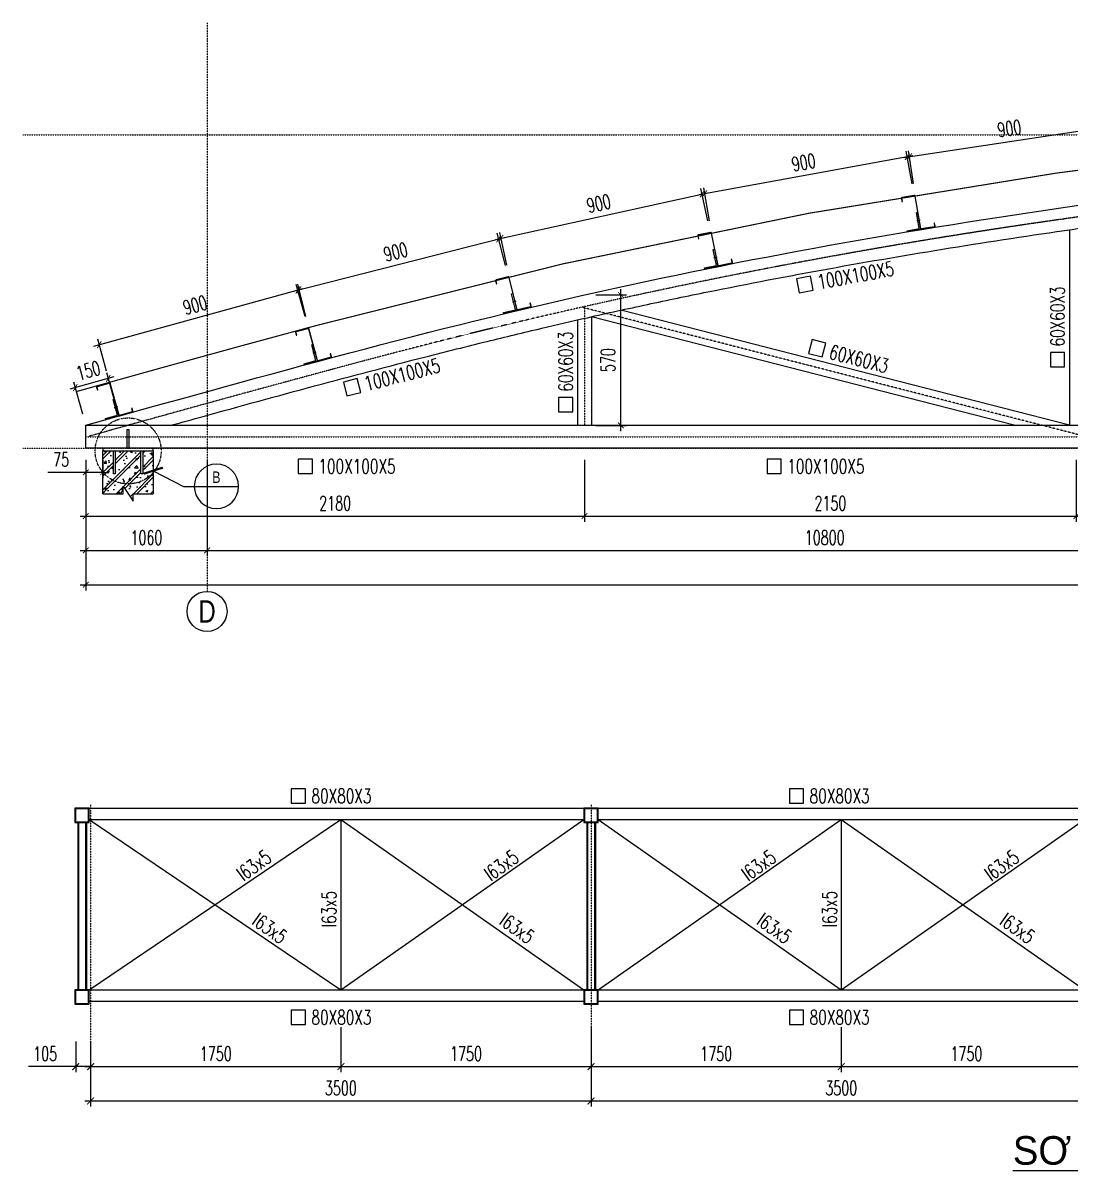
# Model space of a CAD drawing. Header units: millimetres. Extents: x -702765 to 835888, y -645289 to 262.
# Drawn here: x 583907 to 602216, y -604892 to -584826 of the extents above; entities that cross this region are included whole.
import ezdxf
from ezdxf.enums import TextEntityAlignment as Align

# ---------------------------------------------------------------- set-up
doc = ezdxf.new("R2010")
doc.units = ezdxf.units.MM
doc.header["$LTSCALE"] = 0.01
for name, pattern in [('CENTER2', [1.125, 0.75, -0.125, 0.125, -0.125]), ('DASHED2', [0.375, 0.25, -0.125]), ('HIDDEN', [9.525, 6.35, -3.175])]:
    doc.linetypes.add(name, pattern=pattern)
doc.layers.add('0-Text', color=31, linetype='Continuous', lineweight=30)
doc.layers.add('ccu11-Dim', color=8, linetype='Continuous', lineweight=18)
for name, color, linetype in [('ccu11-Chidan', 9, 'Continuous'), ('ccu11-Hatch', 251, 'Continuous'), ('ccu11-Khuat', 9, 'HIDDEN'), ('ccu11-Manh', 8, 'Continuous'), ('ccu11-Tencaukien', 9, 'Continuous'), ('ccu11-Text', 31, 'Continuous'), ('ccu11-Thay', 7, 'Continuous'), ('ccu11-Thep', 4, 'Continuous'), ('ccu11-Truc', 13, 'CENTER2')]:
    doc.layers.add(name, color=color, linetype=linetype)
doc.styles.add('ccu11-dim', font='vnsimli.shx', dxfattribs={"width": 0.65, "bigfont": 'bigfont.shx'})
doc.styles.add('ccu11-VnAvantH', font='VHAVAN.TTF')
doc.styles.add('ccu11-VnAvH-B', font='VHAVANB.TTF')
doc.styles.add('ccu11-vnsimli', font='vnsimli.shx', dxfattribs={"bigfont": 'bigfont.shx'})
doc.styles.add('ccu11_vnsimli', font='vnsimli.shx', dxfattribs={"width": 0.8, "bigfont": 'vns.shx'})
doc.dimstyles.new('ccu11-100x2', dxfattribs={"dimscale": 100, "dimtxt": 2.5, "dimasz": 1, "dimexe": 1, "dimexo": 2, "dimgap": 1, "dimtad": 1, "dimdec": 0, "dimlfac": 0.5, "dimdsep": 46, "dimtxsty": 'ccu11-dim', "dimblk": 'ARCHTICK', "dimcen": -1, "dimdle": 1, "dimclrd": 256, "dimclre": 256, "dimclrt": 31, "dimadec": 0, "dimazin": 2, "dimtfac": 0.1, "dimtdec": 0, "dimtmove": 0, "dimatfit": 1, "dimldrblk": 'ARCHTICK', "dimfxl": 0, "dimtvp": 0.833333, "dimtolj": 1, "dimtzin": 12, "dimarcsym": 0})
doc.dimstyles.new('ccu11-100x2.5', dxfattribs={"dimscale": 100, "dimtxt": 2.5, "dimasz": 1.2, "dimexe": 1, "dimexo": 2, "dimgap": 1, "dimtad": 1, "dimdec": 0, "dimlfac": 0.4, "dimdsep": 46, "dimtxsty": 'ccu11-dim', "dimblk": 'ARCHTICK', "dimcen": -1, "dimdle": 1, "dimclrd": 256, "dimclre": 256, "dimclrt": 31, "dimadec": 0, "dimazin": 2, "dimtfac": 0.1, "dimtdec": 0, "dimtix": 1, "dimtmove": 0, "dimatfit": 0, "dimldrblk": 'ARCHTICK', "dimfxl": 0, "dimtvp": 0.833333, "dimtolj": 1, "dimtzin": 12, "dimarcsym": 0})
doc.dimstyles.new('ccu11-100x4', dxfattribs={"dimscale": 100, "dimtxt": 2.5, "dimasz": 1, "dimexe": 1, "dimexo": 2, "dimgap": 1, "dimtad": 1, "dimdec": 0, "dimlfac": 0.25, "dimdsep": 46, "dimtxsty": 'ccu11-dim', "dimblk": 'ARCHTICK', "dimcen": -1, "dimdle": 1, "dimclrd": 256, "dimclre": 256, "dimclrt": 31, "dimadec": 0, "dimazin": 2, "dimtfac": 0.1, "dimtdec": 0, "dimtmove": 0, "dimatfit": 1, "dimldrblk": 'ARCHTICK', "dimfxl": 0, "dimtvp": 0.833333, "dimtolj": 1, "dimtzin": 12, "dimarcsym": 0})

# ---------------------------------------------------------------- blocks, each defined once
blk = doc.blocks.new('_ArchTick')
at = {"color": 0, "linetype": 'ByBlock', "const_width": 0.15}
blk.add_lwpolyline([(-0.5, -0.5), (0.5, 0.5)], dxfattribs=at)
blk = doc.blocks.new('*D716')
at = {"layer": 'ccu11-Manh', "lineweight": -2}
for p, q in [((594363, -591959), (594363, -589479)), ((593926, -589579), (594463, -589579)), ((593926, -591859), (594463, -591859))]:
    blk.add_line(p, q, dxfattribs=at)
at = {"layer": 'Defpoints', "color": 0}
for p in [(593726, -589579), (594363, -589579), (593726, -591859)]:
    blk.add_point(p, dxfattribs=at)
at = {"layer": 'ccu11-Manh', "lineweight": -2, "xscale": 100, "yscale": 100, "zscale": 100}
for p, rotation in [((594363, -589579), 90), ((594363, -591859), 270)]:
    blk.add_blockref('_ArchTick', p, dxfattribs=dict(at, rotation=rotation))
at = {"layer": 'ccu11-Manh', "color": 31, "insert": (594138, -590719), "char_height": 250, "attachment_point": 5, "rotation": 90, "style": 'ccu11-dim'}
blk.add_mtext('\\A1;570', dxfattribs=at)
blk = doc.blocks.new('*U691')
at = {"layer": 'ccu11-Manh'}
for p, q in [((619, 162), (562, 162)), ((571, 171), (571, 153))]:
    blk.add_line(p, q, dxfattribs=at)
blk.add_lwpolyline([(364, 20), (580, 20), (580, 304), (600, 304), (600, 0), (364, 0)], close=True, dxfattribs=at)
at = {"layer": 'ccu11-Thep'}
blk.add_lwpolyline([(371, 538), (371, 593, -0.414214), (379, 601), (592, 601, -0.414214), (600, 593), (600, 15, 0.414214), (615, 0), (845, 0, 0.414214), (860, 15), (860, 70), (852, 70), (852, 15, -0.414214), (845, 8), (615, 8, -0.414214), (608, 15), (607, 593, 0.414214), (592, 608), (379, 608, 0.414214), (363, 593), (363, 538), (371, 538)], format="xyb", dxfattribs=at)
blk = doc.blocks.new('*U692')
at = {"layer": 'ccu11-Truc', "color": 0, "linetype": 'ByBlock', "lineweight": -2, "transparency": 16777216}
for p, rotation in [((1905778, 260900), 1.52210432343685), ((1902181, 260775), 2.605742973666896), ((1898588, 260554), 4.510553669320915), ((1895004, 260211), 6.407564428172361), ((1891433, 259756), 8.045831446326384), ((1887876, 259203), 9.680777695221293), ((1884338, 258539), 11.64312401809396), ((1880827, 257746), 13.77921309415779), ((1877342, 256842), 15.15178178767338), ((1873872, 255882), 15.60858967240801)]:
    blk.add_blockref('*U691', p, dxfattribs=dict(at, rotation=rotation))
blk = doc.blocks.new('*D722')
at = {"layer": 'ccu11-Dim', "lineweight": -2}
for p, q in [((585145, -590478), (588809, -589470)), ((588839, -589958), (588686, -589400)), ((585368, -590913), (585215, -590355))]:
    blk.add_line(p, q, dxfattribs=at)
at = {"layer": 'Defpoints', "color": 0}
for p in [(588712, -589496), (588892, -590151), (585421, -591106)]:
    blk.add_point(p, dxfattribs=at)
at = {"layer": 'ccu11-Dim', "lineweight": -2, "xscale": 100, "yscale": 100, "zscale": 100}
for p, rotation in [((588712, -589496), 15.38021696098747), ((585241, -590451), 195.3802169609874)]:
    blk.add_blockref('_ArchTick', p, dxfattribs=dict(at, rotation=rotation))
at = {"layer": 'ccu11-Dim', "color": 31, "insert": (586917, -589757), "char_height": 250, "attachment_point": 5, "rotation": 15.3802, "style": 'ccu11-dim'}
blk.add_mtext('\\A1;900', dxfattribs=at)
blk = doc.blocks.new('*D723')
at = {"layer": 'ccu11-Dim', "lineweight": -2}
for p, q in [((592343, -589066), (592199, -588503)), ((588639, -589515), (592321, -588575)), ((588855, -589956), (588711, -589393))]:
    blk.add_line(p, q, dxfattribs=at)
at = {"layer": 'Defpoints', "color": 0}
for p in [(592224, -588600), (592392, -589260), (588904, -590150)]:
    blk.add_point(p, dxfattribs=at)
at = {"layer": 'ccu11-Dim', "lineweight": -2, "xscale": 100, "yscale": 100, "zscale": 100}
for p, rotation in [((592224, -588600), 14.3131985732305), ((588736, -589490), 194.3131985732305)]:
    blk.add_blockref('_ArchTick', p, dxfattribs=dict(at, rotation=rotation))
at = {"layer": 'ccu11-Dim', "color": 31, "insert": (590424, -588827), "char_height": 250, "attachment_point": 5, "rotation": 14.3132, "style": 'ccu11-dim'}
blk.add_mtext('\\A1;900', dxfattribs=at)
blk = doc.blocks.new('*D724')
at = {"layer": 'ccu11-Dim', "lineweight": -2}
for p, q in [((595885, -588287), (595760, -587719)), ((592168, -588610), (595880, -587795)), ((592369, -589059), (592244, -588490))]:
    blk.add_line(p, q, dxfattribs=at)
at = {"layer": 'Defpoints', "color": 0}
for p in [(595782, -587816), (595928, -588482), (592412, -589254)]:
    blk.add_point(p, dxfattribs=at)
at = {"layer": 'ccu11-Dim', "lineweight": -2, "xscale": 100, "yscale": 100, "zscale": 100}
for p, rotation in [((595782, -587816), 12.38006625107612), ((592266, -588588), 192.3800662510761)]:
    blk.add_blockref('_ArchTick', p, dxfattribs=dict(at, rotation=rotation))
at = {"layer": 'ccu11-Dim', "color": 31, "insert": (593976, -587982), "char_height": 250, "attachment_point": 5, "rotation": 12.3801, "style": 'ccu11-dim'}
blk.add_mtext('\\A1;900', dxfattribs=at)
blk = doc.blocks.new('*D725')
at = {"layer": 'ccu11-Dim', "lineweight": -2}
for p, q in [((599456, -587638), (599352, -587065)), ((595729, -587825), (599468, -587145)), ((595914, -588283), (595810, -587709))]:
    blk.add_line(p, q, dxfattribs=at)
at = {"layer": 'Defpoints', "color": 0}
for p in [(599370, -587163), (599492, -587835), (595950, -588479)]:
    blk.add_point(p, dxfattribs=at)
at = {"layer": 'ccu11-Dim', "lineweight": -2, "xscale": 100, "yscale": 100, "zscale": 100}
for p, rotation in [((599370, -587163), 10.30730629291032), ((595828, -587807), 190.3073062929103)]:
    blk.add_blockref('_ArchTick', p, dxfattribs=dict(at, rotation=rotation))
at = {"layer": 'ccu11-Dim', "color": 31, "insert": (597558, -587264), "char_height": 250, "attachment_point": 5, "rotation": 10.3073, "style": 'ccu11-dim'}
blk.add_mtext('\\A1;900', dxfattribs=at)
blk = doc.blocks.new('*D726')
at = {"layer": 'ccu11-Dim', "lineweight": -2}
for p, q in [((603040, -587094), (602954, -586525)), ((599310, -587175), (603068, -586609)), ((599480, -587630), (599394, -587061))]:
    blk.add_line(p, q, dxfattribs=at)
at = {"layer": 'Defpoints', "color": 0}
for p in [(602969, -586624), (603069, -587292), (599510, -587828)]:
    blk.add_point(p, dxfattribs=at)
at = {"layer": 'ccu11-Dim', "lineweight": -2, "xscale": 100, "yscale": 100, "zscale": 100}
for p, rotation in [((602969, -586624), 8.56427055594974), ((599409, -587160), 188.5642705559497)]:
    blk.add_blockref('_ArchTick', p, dxfattribs=dict(at, rotation=rotation))
at = {"layer": 'ccu11-Dim', "color": 31, "insert": (601155, -586670), "char_height": 250, "attachment_point": 5, "rotation": 8.5643, "style": 'ccu11-dim'}
blk.add_mtext('\\A1;900', dxfattribs=at)
blk = doc.blocks.new('ct-trich')
at = {"layer": 'ccu11-Chidan', "color": 7}
blk.add_lwpolyline([(484, 0), (-484, 0)], dxfattribs=at)
at = {"layer": 'ccu11-Chidan', "color": 3}
blk.add_circle((0, 0), 484, dxfattribs=at)
at = {"layer": 'ccu11-Text', "style": 'ccu11-VnAvantH', "width": 0.8}
blk.add_attdef('B', text='', height=250, dxfattribs=at).set_placement((0, 0), align=Align.BOTTOM_CENTER)
blk.add_attdef('B', text='', height=180, dxfattribs=at).set_placement((0, -76), align=Align.TOP_CENTER)
blk = doc.blocks.new('*D743')
at = {"layer": 'ccu11-Manh', "lineweight": -2}
for p, q in [((585006, -592459), (585006, -592781)), ((585306, -592459), (585306, -592781)), ((585006, -592681), (584343, -592681)), ((585306, -592681), (585006, -592681)), ((585306, -592681), (585406, -592681))]:
    blk.add_line(p, q, dxfattribs=at)
at = {"layer": 'Defpoints', "color": 0}
for p in [(585006, -592259), (585306, -592259), (585006, -592681)]:
    blk.add_point(p, dxfattribs=at)
at = {"layer": 'ccu11-Manh', "lineweight": -2, "xscale": 100, "yscale": 100, "zscale": 100}
blk.add_blockref('_ArchTick', (585006, -592681), dxfattribs=at)
at = {"layer": 'ccu11-Manh', "lineweight": -2, "xscale": 100, "yscale": 100, "zscale": 100, "rotation": 180}
blk.add_blockref('_ArchTick', (585306, -592681), dxfattribs=at)
at = {"layer": 'ccu11-Manh', "color": 31, "insert": (584575, -592456), "char_height": 250, "attachment_point": 5, "style": 'ccu11-dim'}
blk.add_mtext('\\A1;75', dxfattribs=at)
blk = doc.blocks.new('*D745')
at = {"layer": 'ccu11-Manh', "lineweight": -2}
for p, q in [((585006, -592459), (585006, -593545)), ((593726, -592459), (593726, -593545)), ((584906, -593445), (593826, -593445))]:
    blk.add_line(p, q, dxfattribs=at)
at = {"layer": 'Defpoints', "color": 0}
for p in [(585006, -592259), (593726, -592259), (593726, -593445)]:
    blk.add_point(p, dxfattribs=at)
at = {"layer": 'ccu11-Manh', "lineweight": -2, "xscale": 100, "yscale": 100, "zscale": 100, "rotation": 180}
blk.add_blockref('_ArchTick', (585006, -593445), dxfattribs=at)
at = {"layer": 'ccu11-Manh', "lineweight": -2, "xscale": 100, "yscale": 100, "zscale": 100}
blk.add_blockref('_ArchTick', (593726, -593445), dxfattribs=at)
at = {"layer": 'ccu11-Manh', "color": 31, "insert": (589366, -593220), "char_height": 250, "attachment_point": 5, "style": 'ccu11-dim'}
blk.add_mtext('\\A1;2180', dxfattribs=at)
blk = doc.blocks.new('*D746')
at = {"layer": 'ccu11-Manh', "lineweight": -2}
for p, q in [((593726, -592459), (593726, -593545)), ((602326, -592459), (602326, -593545)), ((593626, -593445), (602426, -593445))]:
    blk.add_line(p, q, dxfattribs=at)
at = {"layer": 'Defpoints', "color": 0}
for p in [(593726, -592259), (602326, -592259), (602326, -593445)]:
    blk.add_point(p, dxfattribs=at)
at = {"layer": 'ccu11-Manh', "lineweight": -2, "xscale": 100, "yscale": 100, "zscale": 100, "rotation": 180}
blk.add_blockref('_ArchTick', (593726, -593445), dxfattribs=at)
at = {"layer": 'ccu11-Manh', "lineweight": -2, "xscale": 100, "yscale": 100, "zscale": 100}
blk.add_blockref('_ArchTick', (602326, -593445), dxfattribs=at)
at = {"layer": 'ccu11-Manh', "color": 31, "insert": (598026, -593220), "char_height": 250, "attachment_point": 5, "style": 'ccu11-dim'}
blk.add_mtext('\\A1;2150', dxfattribs=at)
blk = doc.blocks.new('*D753')
at = {"layer": 'ccu11-Manh', "lineweight": -2}
for p, q in [((585006, -593145), (585006, -594745)), ((654046, -593145), (654046, -594745)), ((584906, -594645), (654146, -594645))]:
    blk.add_line(p, q, dxfattribs=at)
at = {"layer": 'Defpoints', "color": 0}
for p in [(585006, -592945), (654046, -592945), (654046, -594645)]:
    blk.add_point(p, dxfattribs=at)
at = {"layer": 'ccu11-Manh', "lineweight": -2, "xscale": 100, "yscale": 100, "zscale": 100, "rotation": 180}
blk.add_blockref('_ArchTick', (585006, -594645), dxfattribs=at)
at = {"layer": 'ccu11-Manh', "lineweight": -2, "xscale": 100, "yscale": 100, "zscale": 100}
blk.add_blockref('_ArchTick', (654046, -594645), dxfattribs=at)
at = {"layer": 'ccu11-Manh', "color": 31, "insert": (619526, -594420), "char_height": 250, "attachment_point": 5, "style": 'ccu11-dim'}
blk.add_mtext('\\A1;17260', dxfattribs=at)
blk = doc.blocks.new('*D803')
at = {"layer": 'ccu11-Dim', "lineweight": -2}
for p, q in [((585006, -592459), (585006, -594145)), ((587126, -592459), (587126, -594145)), ((584906, -594045), (587226, -594045))]:
    blk.add_line(p, q, dxfattribs=at)
at = {"layer": 'Defpoints', "color": 0}
for p in [(585006, -592259), (587126, -592259), (587126, -594045)]:
    blk.add_point(p, dxfattribs=at)
at = {"layer": 'ccu11-Dim', "lineweight": -2, "xscale": 100, "yscale": 100, "zscale": 100, "rotation": 180}
blk.add_blockref('_ArchTick', (585006, -594045), dxfattribs=at)
at = {"layer": 'ccu11-Dim', "lineweight": -2, "xscale": 100, "yscale": 100, "zscale": 100}
blk.add_blockref('_ArchTick', (587126, -594045), dxfattribs=at)
at = {"layer": 'ccu11-Dim', "color": 31, "insert": (586066, -593820), "char_height": 250, "attachment_point": 5, "style": 'ccu11-dim'}
blk.add_mtext('\\A1;1060', dxfattribs=at)
blk = doc.blocks.new('*D804')
at = {"layer": 'ccu11-Dim', "lineweight": -2}
for p, q in [((587126, -592459), (587126, -594145)), ((608726, -592459), (608726, -594145)), ((587026, -594045), (608826, -594045))]:
    blk.add_line(p, q, dxfattribs=at)
at = {"layer": 'Defpoints', "color": 0}
for p in [(587126, -592259), (608726, -592259), (608726, -594045)]:
    blk.add_point(p, dxfattribs=at)
at = {"layer": 'ccu11-Dim', "lineweight": -2, "xscale": 100, "yscale": 100, "zscale": 100, "rotation": 180}
blk.add_blockref('_ArchTick', (587126, -594045), dxfattribs=at)
at = {"layer": 'ccu11-Dim', "lineweight": -2, "xscale": 100, "yscale": 100, "zscale": 100}
blk.add_blockref('_ArchTick', (608726, -594045), dxfattribs=at)
at = {"layer": 'ccu11-Dim', "color": 31, "insert": (597926, -593820), "char_height": 250, "attachment_point": 5, "style": 'ccu11-dim'}
blk.add_mtext('\\A1;10800', dxfattribs=at)
blk = doc.blocks.new('ccu11_shtruc')
at = {"layer": 'ccu11-Truc', "color": 7, "linetype": 'ByBlock'}
blk.add_circle((0, -350), 350, dxfattribs=at)
at = {"layer": 'ccu11-Truc', "color": 31, "style": 'ccu11-VnAvantH', "width": 0.8}
blk.add_attdef('C', text='', height=400, dxfattribs=at).set_placement((0, -350), align=Align.MIDDLE_CENTER)
blk = doc.blocks.new('*D763')
at = {"layer": 'ccu11-Manh', "lineweight": -2}
for p, q in [((589466, -602379), (589466, -603167)), ((585091, -602629), (585091, -603167)), ((584991, -603067), (589566, -603067))]:
    blk.add_line(p, q, dxfattribs=at)
at = {"layer": 'Defpoints', "color": 0}
for p in [(589466, -602179), (585091, -602429), (589466, -603067)]:
    blk.add_point(p, dxfattribs=at)
at = {"layer": 'ccu11-Manh', "lineweight": -2, "xscale": 120, "yscale": 120, "zscale": 120, "rotation": 180}
blk.add_blockref('_ArchTick', (585091, -603067), dxfattribs=at)
at = {"layer": 'ccu11-Manh', "lineweight": -2, "xscale": 120, "yscale": 120, "zscale": 120}
blk.add_blockref('_ArchTick', (589466, -603067), dxfattribs=at)
at = {"layer": 'ccu11-Manh', "color": 31, "insert": (587279, -602842), "char_height": 250, "attachment_point": 5, "style": 'ccu11-dim'}
blk.add_mtext('\\A1;1750', dxfattribs=at)
blk = doc.blocks.new('*D764')
at = {"layer": 'ccu11-Manh', "lineweight": -2}
for p, q in [((589466, -602379), (589466, -603167)), ((593841, -602379), (593841, -603167)), ((589366, -603067), (593941, -603067))]:
    blk.add_line(p, q, dxfattribs=at)
at = {"layer": 'Defpoints', "color": 0}
for p in [(589466, -602179), (593841, -602179), (593841, -603067)]:
    blk.add_point(p, dxfattribs=at)
at = {"layer": 'ccu11-Manh', "lineweight": -2, "xscale": 120, "yscale": 120, "zscale": 120, "rotation": 180}
blk.add_blockref('_ArchTick', (589466, -603067), dxfattribs=at)
at = {"layer": 'ccu11-Manh', "lineweight": -2, "xscale": 120, "yscale": 120, "zscale": 120}
blk.add_blockref('_ArchTick', (593841, -603067), dxfattribs=at)
at = {"layer": 'ccu11-Manh', "color": 31, "insert": (591654, -602842), "char_height": 250, "attachment_point": 5, "style": 'ccu11-dim'}
blk.add_mtext('\\A1;1750', dxfattribs=at)
blk = doc.blocks.new('*D765')
at = {"layer": 'ccu11-Manh', "lineweight": -2}
for p, q in [((593841, -602379), (593841, -603167)), ((598216, -602379), (598216, -603167)), ((593741, -603067), (598316, -603067))]:
    blk.add_line(p, q, dxfattribs=at)
at = {"layer": 'Defpoints', "color": 0}
for p in [(593841, -602179), (598216, -602179), (598216, -603067)]:
    blk.add_point(p, dxfattribs=at)
at = {"layer": 'ccu11-Manh', "lineweight": -2, "xscale": 120, "yscale": 120, "zscale": 120, "rotation": 180}
blk.add_blockref('_ArchTick', (593841, -603067), dxfattribs=at)
at = {"layer": 'ccu11-Manh', "lineweight": -2, "xscale": 120, "yscale": 120, "zscale": 120}
blk.add_blockref('_ArchTick', (598216, -603067), dxfattribs=at)
at = {"layer": 'ccu11-Manh', "color": 31, "insert": (596029, -602842), "char_height": 250, "attachment_point": 5, "style": 'ccu11-dim'}
blk.add_mtext('\\A1;1750', dxfattribs=at)
blk = doc.blocks.new('*D766')
at = {"layer": 'ccu11-Manh', "lineweight": -2}
for p, q in [((598216, -602379), (598216, -603167)), ((602591, -602379), (602591, -603167)), ((598116, -603067), (602691, -603067))]:
    blk.add_line(p, q, dxfattribs=at)
at = {"layer": 'Defpoints', "color": 0}
for p in [(598216, -602179), (602591, -602179), (602591, -603067)]:
    blk.add_point(p, dxfattribs=at)
at = {"layer": 'ccu11-Manh', "lineweight": -2, "xscale": 120, "yscale": 120, "zscale": 120, "rotation": 180}
blk.add_blockref('_ArchTick', (598216, -603067), dxfattribs=at)
at = {"layer": 'ccu11-Manh', "lineweight": -2, "xscale": 120, "yscale": 120, "zscale": 120}
blk.add_blockref('_ArchTick', (602591, -603067), dxfattribs=at)
at = {"layer": 'ccu11-Manh', "color": 31, "insert": (600404, -602842), "char_height": 250, "attachment_point": 5, "style": 'ccu11-dim'}
blk.add_mtext('\\A1;1750', dxfattribs=at)
blk = doc.blocks.new('*D770')
at = {"layer": 'ccu11-Manh', "lineweight": -2}
for p, q in [((585091, -602629), (585091, -603767)), ((593841, -602629), (593841, -603767)), ((584991, -603667), (593941, -603667))]:
    blk.add_line(p, q, dxfattribs=at)
at = {"layer": 'Defpoints', "color": 0}
for p in [(585091, -602429), (593841, -602429), (593841, -603667)]:
    blk.add_point(p, dxfattribs=at)
at = {"layer": 'ccu11-Manh', "lineweight": -2, "xscale": 120, "yscale": 120, "zscale": 120, "rotation": 180}
blk.add_blockref('_ArchTick', (585091, -603667), dxfattribs=at)
at = {"layer": 'ccu11-Manh', "lineweight": -2, "xscale": 120, "yscale": 120, "zscale": 120}
blk.add_blockref('_ArchTick', (593841, -603667), dxfattribs=at)
at = {"layer": 'ccu11-Manh', "color": 31, "insert": (589466, -603442), "char_height": 250, "attachment_point": 5, "style": 'ccu11-dim'}
blk.add_mtext('\\A1;3500', dxfattribs=at)
blk = doc.blocks.new('*D771')
at = {"layer": 'ccu11-Manh', "lineweight": -2}
for p, q in [((593841, -602629), (593841, -603767)), ((602591, -602629), (602591, -603767)), ((593741, -603667), (602691, -603667))]:
    blk.add_line(p, q, dxfattribs=at)
at = {"layer": 'Defpoints', "color": 0}
for p in [(593841, -602429), (602591, -602429), (602591, -603667)]:
    blk.add_point(p, dxfattribs=at)
at = {"layer": 'ccu11-Manh', "lineweight": -2, "xscale": 120, "yscale": 120, "zscale": 120, "rotation": 180}
blk.add_blockref('_ArchTick', (593841, -603667), dxfattribs=at)
at = {"layer": 'ccu11-Manh', "lineweight": -2, "xscale": 120, "yscale": 120, "zscale": 120}
blk.add_blockref('_ArchTick', (602591, -603667), dxfattribs=at)
at = {"layer": 'ccu11-Manh', "color": 31, "insert": (598216, -603442), "char_height": 250, "attachment_point": 5, "style": 'ccu11-dim'}
blk.add_mtext('\\A1;3500', dxfattribs=at)
blk = doc.blocks.new('*D774')
at = {"layer": 'ccu11-Manh', "lineweight": -2}
for p, q in [((584829, -602629), (584829, -603167)), ((585091, -602629), (585091, -603167)), ((584829, -603067), (584002, -603067)), ((585091, -603067), (584829, -603067)), ((585091, -603067), (585211, -603067))]:
    blk.add_line(p, q, dxfattribs=at)
at = {"layer": 'Defpoints', "color": 0}
for p in [(584829, -602429), (585091, -602429), (584829, -603067)]:
    blk.add_point(p, dxfattribs=at)
at = {"layer": 'ccu11-Manh', "lineweight": -2, "xscale": 120, "yscale": 120, "zscale": 120}
blk.add_blockref('_ArchTick', (584829, -603067), dxfattribs=at)
at = {"layer": 'ccu11-Manh', "lineweight": -2, "xscale": 120, "yscale": 120, "zscale": 120, "rotation": 180}
blk.add_blockref('_ArchTick', (585091, -603067), dxfattribs=at)
at = {"layer": 'ccu11-Manh', "color": 31, "insert": (584295, -602842), "char_height": 250, "attachment_point": 5, "style": 'ccu11-dim'}
blk.add_mtext('\\A1;105', dxfattribs=at)
blk = doc.blocks.new('*D815')
at = {"layer": 'ccu11-Dim', "lineweight": -2}
for p, q in [((585530, -591505), (585373, -590941)), ((585496, -591011), (584726, -591226)), ((584952, -591666), (584795, -591103))]:
    blk.add_line(p, q, dxfattribs=at)
at = {"layer": 'Defpoints', "color": 0}
for p in [(584822, -591199), (585584, -591697), (585006, -591859)]:
    blk.add_point(p, dxfattribs=at)
at = {"layer": 'ccu11-Dim', "lineweight": -2, "xscale": 100, "yscale": 100, "zscale": 100}
for p, rotation in [((584822, -591199), 195.6043621582215), ((585400, -591037), 15.60436215822148)]:
    blk.add_blockref('_ArchTick', p, dxfattribs=dict(at, rotation=rotation))
at = {"layer": 'ccu11-Dim', "color": 31, "insert": (585050, -590901), "char_height": 250, "attachment_point": 5, "rotation": 15.6044, "style": 'ccu11-dim'}
blk.add_mtext('\\A1;150', dxfattribs=at)

msp = doc.modelspace()

# ---------------------------------------------------------------- hatches: boundary and pattern name
at = {"layer": 'ccu11-Hatch'}
h = msp.add_hatch(dxfattribs=at)
h.set_pattern_fill('VATLIEU04', color=256, scale=50, pattern_type=2)
h.set_pattern_definition([(50, (551977.16, 139951.56), (358.63009, -31.37607), [37.5, -412.5]), (355, (551977.16, 139951.56), (-69.37567, 376.09607), [30, -330]), (100.4514, (552007.05, 139948.94), (289.25469, 344.71977), [31.8701, -350.57106]), (46.1842, (551977.16, 140051.56), (533.62052, -82.7595), [56.25, -618.75]), (96.6356, (552021.63, 140044.66), (467.33135, 487.05894), [47.80514, -525.8565]), (351.1842, (551977.16, 140051.56), (467.33097, 487.0593), [45, -495]), (21, (552027.16, 140026.56), (298.45353, -201.30945), [37.5, -412.5]), (326, (552027.16, 140026.56), (121.65767, 362.57502), [30, -330]), (71.4514, (552052.03, 140009.8), (420.11131, 161.26525), [31.8701, -350.57106]), (37.5, (551977.16, 139951.56), (6.079928, 166.446927), [0, -326, 0, -335, 0, -331.25]), (7.5, (551977.16, 139951.56), (131.53477, 197.205856), [0, -191, 0, -318.5, 0, -126.25]), (327.5, (551865.66, 139951.56), (266.911218, -11.277436), [0, -125, 0, -390, 0, -517.5]), (317.5, (551815.66, 139951.56), (291.593085, 50.05249), [0, -162.5, 0, -259, 0, -367.5]), (45, (551977.16, 139951.56), (-150.26019, 150.26019), []), (45, (551977.16, 140012.8), (-150.26019, 150.26019), [])])
h.paths.add_polyline_path([(585522.2, -592706.7), (585490.2, -592706.7), (585490.2, -592306.7), (585306.2, -592306.7), (585306.2, -593053.8), (585658.2, -593053.8), (585658.2, -592921.8), (585834.2, -593185.8), (585834.2, -593053.8), (586186.2, -593053.8), (586186.2, -592306.7), (586002.2, -592306.7), (586002.2, -592706.7), (585970.2, -592706.7), (585970.2, -592306.7), (585522.2, -592306.7)])

# ---------------------------------------------------------------- linework, layer by layer
at = {"layer": 'ccu11-Khuat', "linetype": 'DASHED2'}
msp.add_circle((585746.2, -592306.7), 576.8, dxfattribs=at)
at = {"layer": 'ccu11-Manh'}
msp.add_lwpolyline([(585306.2, -593053.8), (585658.2, -593053.8), (585658.2, -592921.8), (585834.2, -593185.8), (585834.2, -593053.8), (586186.2, -593053.8)], dxfattribs=at)
at = {"layer": 'ccu11-Thay'}
for p, q in [((602206.2, -588440), (602206.2, -591858.7)), ((602206.2, -591858.7), (594363.2, -589846.5)), ((601240.4, -591858.7), (593846.2, -589961.6)), ((585016, -598548.7), (617257.5, -598548.7)), ((585066, -598748.7), (593716, -598748.7)), ((585066, -598748.7), (589466, -601723.7)), ((585066, -601723.7), (589466, -598748.7)), ((589466, -601723.7), (593716, -598748.7)), ((589466, -598748.7), (593716, -601723.7)), ((589466, -598748.7), (589466, -601723.7)), ((593966, -598748.7), (602466, -598748.7)), ((593966, -598748.7), (598216, -601723.7)), ((593966, -601723.7), (598216, -598748.7)), ((598216, -601723.7), (602466, -598748.7)), ((598216, -598748.7), (602466, -601723.7)), ((598216, -598748.7), (598216, -601723.7)), ((584866, -598786.2), (584866, -601723.7)), ((584878.5, -598798.7), (584878.5, -601723.7)), ((585003.5, -598798.7), (585003.5, -601723.7)), ((585016, -598786.2), (585016, -601723.7)), ((593766, -598786.2), (593766, -601723.7)), ((593778.5, -598798.7), (593778.5, -601723.7)), ((593903.5, -598798.7), (593903.5, -601723.7)), ((593916, -598786.2), (593916, -601723.7)), ((585016, -601723.7), (617257.5, -601723.7)), ((585066, -601923.7), (593716, -601923.7)), ((593966, -601923.7), (602466, -601923.7))]:
    msp.add_line(p, q, dxfattribs=at)
at = {"layer": 'ccu11-Thay', "const_width": 20}
msp.add_lwpolyline([(584841.4, -591268.9, -0.0029484), (589069.3, -590105.6, -0.0315355), (601991.4, -587448.2, -0.0292786), (615129.5, -586281.7, -0.0028484), (619512.4, -586166.4)], format="xyb", dxfattribs=at)
at = {"layer": 'ccu11-Thay'}
for points in [[(593606.2, -590016.1), (593606.2, -591858.7)], [(593846.2, -589961.6), (593846.2, -591858.7)], [(585306.2, -593053.8), (585306.2, -592306.7), (586186.2, -592306.7), (586186.2, -593053.8)]]:
    msp.add_lwpolyline(points, dxfattribs=at)
for points in [[(585006.2, -591858.7), (654046.2, -591858.7), (654046.2, -592258.7), (585006.2, -592258.7)], [(585726.2, -592258.7), (585766.2, -592258.7), (585766.2, -591938.7), (585726.2, -591938.7)], [(585306.2, -592306.7), (586186.2, -592306.7), (586186.2, -592258.7), (585306.2, -592258.7)], [(585522.2, -592306.7), (585522.2, -592706.7), (585490.2, -592706.7), (585490.2, -592306.7)], [(586002.2, -592306.7), (586002.2, -592706.7), (585970.2, -592706.7), (585970.2, -592306.7)], [(584816, -598798.7), (585066, -598798.7), (585066, -598548.7), (584816, -598548.7)], [(584828.5, -598786.2), (585053.5, -598786.2), (585053.5, -598561.2), (584828.5, -598561.2)], [(593716, -598798.7), (593966, -598798.7), (593966, -598548.7), (593716, -598548.7)], [(593728.5, -598786.2), (593953.5, -598786.2), (593953.5, -598561.2), (593728.5, -598561.2)], [(584816, -601973.7), (585066, -601973.7), (585066, -601723.7), (584816, -601723.7)], [(584828.5, -601961.2), (585053.5, -601961.2), (585053.5, -601736.2), (584828.5, -601736.2)], [(593716, -601973.7), (593966, -601973.7), (593966, -601723.7), (593716, -601723.7)], [(593728.5, -601961.2), (593953.5, -601961.2), (593953.5, -601736.2), (593728.5, -601736.2)]]:
    msp.add_lwpolyline(points, close=True, dxfattribs=at)
msp.add_spline([(585006.2, -591858.7), (593726.2, -589578.7), (602326.2, -588018.7), (610926.2, -587098.7), (619526.2, -586778.7)], degree=3, dxfattribs=at)
msp.add_open_spline([(586495, -591858.7), (586683, -591806.4), (586870.9, -591754.3), (588355.3, -591343.6), (589652.1, -590991.8), (591309.5, -590568.9), (591667.1, -590479.3), (592343, -590313.3), (592661.4, -590236.6), (593245.1, -590099), (593510.3, -590037.7), (594125.6, -589898.3), (594475.8, -589821.1), (595177.4, -589670.9), (595528.7, -589597.7), (596583.9, -589384.1), (597289.1, -589249.3), (599409.5, -588866.1), (600829.2, -588638.5), (602581.9, -588385.9), (602911.4, -588339.6), (603570.6, -588249.5), (603900.4, -588205.7), (604890, -588078.3), (605550.3, -587998.6), (607532.5, -587776.5), (608855.9, -587651.2), (610406.7, -587535.5), (610632.9, -587519.4), (611102.8, -587487.6), (611346.6, -587472), (611834.5, -587442.6), (612078.5, -587428.7), (612810.8, -587389.4), (613299.4, -587366.3), (614766, -587304.3), (615745.1, -587272.9), (617661, -587220.7), (618597.8, -587199.7), (619535.2, -587178.6)], degree=3, knots=[358.4243716, 358.4243716, 358.4243716, 358.4243716, 504.7376445, 504.7376445, 1514.2129334, 1514.2129334, 1791.6219152, 1791.6219152, 2038.2431889, 2038.2431889, 2243.3496628, 2243.3496628, 2513.6060266, 2513.6060266, 2783.8623905, 2783.8623905, 3324.3751182, 3324.3751182, 4405.4005735, 4405.4005735, 4655.508931, 4655.508931, 4905.6172885, 4905.6172885, 5405.8340034, 5405.8340034, 6406.2674333, 6406.2674333, 6577.0603322, 6577.0603322, 6761.0794353, 6761.0794353, 6945.0985384, 6945.0985384, 7313.1367446, 7313.1367446, 8049.213157, 8049.213157, 8752.1274851, 8752.1274851, 8752.1274851, 8752.1274851], dxfattribs=at)
at = {"layer": 'ccu11-Thep'}
for points in [[(597478.1, -589543.1), (597724, -589498.2), (597679, -589252.3), (597433.1, -589297.2)], [(597642.4, -590600.6), (597884.6, -590662.8), (597946.7, -590420.6), (597704.6, -590358.5)], [(602121.7, -590834), (602121.7, -590584), (601871.7, -590584), (601871.7, -590834)], [(589572.7, -591345.8), (589815, -591284.2), (589753.3, -591041.9), (589511.1, -591103.5)], [(593521.7, -591622.1), (593521.7, -591372.1), (593271.7, -591372.1), (593271.7, -591622.1)], [(588719.6, -592701.5), (588969.6, -592701.5), (588969.6, -592451.5), (588719.6, -592451.5)], [(596917.5, -592701.5), (597167.5, -592701.5), (597167.5, -592451.5), (596917.5, -592451.5)], [(588598.3, -598460.1), (588848.3, -598460.1), (588848.3, -598210.1), (588598.3, -598210.1)], [(597308, -598460.1), (597558, -598460.1), (597558, -598210.1), (597308, -598210.1)], [(588598.3, -602331.3), (588848.3, -602331.3), (588848.3, -602081.3), (588598.3, -602081.3)], [(597308, -602331.3), (597558, -602331.3), (597558, -602081.3), (597308, -602081.3)]]:
    msp.add_lwpolyline(points, close=True, dxfattribs=at)
at = {"layer": 'ccu11-Truc'}
for p, q in [((587126.2, -584826.3), (587126.2, -594761.2)), ((583907, -586778.7), (656524.4, -586778.7)), ((602502.8, -592058.7), (593678.1, -589794.6)), ((585006.2, -592058.7), (654046.2, -592058.7)), ((583907, -592258.7), (656524.4, -592258.7)), ((585091, -598489), (585091, -603766.8)), ((593841, -598489), (593841, -603375.7))]:
    msp.add_line(p, q, dxfattribs=at)
msp.add_lwpolyline([(585060, -592051.3, -0.0029479), (589278.7, -590890.6, -0.0315527), (602108, -588252.2, -0.0292906), (615157, -587093.6, -0.0028478), (619530.7, -586978.6)], format="xyb", dxfattribs=at)
msp.add_lwpolyline([(593726.2, -589783.7), (593726.2, -591858.7)], dxfattribs=at)

# ---------------------------------------------------------------- block references
at = {"layer": 'ccu11-Chidan'}
ref = msp.add_blockref('ct-trich', (587289.3, -592925.3), dxfattribs=dict(at, xscale=-0.8000000000465661, yscale=0.8000000000465661, zscale=0.8000000000465661))
ref.add_attrib('B', 'b', dxfattribs={"color": 7, "height": 200, "style": 'ccu11-VnAvantH', "width": 0.8}).set_placement((587289.3, -592925.3), align=Align.BOTTOM_CENTER)
at = {"layer": 'ccu11-Dim'}
ref = msp.add_blockref('ccu11_shtruc', (587126.2, -594761.2), dxfattribs=at)
ref.add_attrib('C', 'd', dxfattribs={"layer": 'ccu11-Truc', "color": 31, "height": 392, "style": 'ccu11-VnAvantH', "width": 0.8}).set_placement((587126.2, -595111.2), align=Align.MIDDLE_CENTER)
at = {"layer": 'ccu11-Truc'}
msp.add_blockref('*U692', (-1288866.1, -847740.9), dxfattribs=at)

# ---------------------------------------------------------------- texts
at = {"layer": '0-Text', "style": 'ccu11_vnsimli', "width": 0.7}
for s, rotation, p in [('100X100X5', 10.35707, (597825.9, -589479.6)), ('60X60X3', 90.00049, (602121.7, -590480.5)), ('60X60X3', 90.00049, (593521.7, -591268.5)), ('60X60X3', 345.61131, (597984.9, -590688.5)), ('100X100X5', 14.27685, (589915.4, -591258.6)), ('100X100X5', 0.00049, (589073.2, -592701.5)), ('100X100X5', 0.00049, (597271.1, -592701.5)), ('80X80X3', 0.00049, (588951.9, -598460.1)), ('80X80X3', 0.00049, (597661.5, -598460.1)), ('80X80X3', 0.00049, (588951.9, -602331.3)), ('80X80X3', 0.00049, (597661.5, -602331.3))]:
    msp.add_text(s, height=250, rotation=rotation, dxfattribs=at).set_placement(p)
at = {"layer": 'ccu11-Tencaukien', "color": 31, "style": 'ccu11-vnsimli', "width": 0.7}
for rotation, p in [(35.81387, (587759.9, -599838.6)), (35.81387, (592084.9, -599838.6)), (35.81387, (596584.9, -599838.6)), (35.81387, (600834.9, -599838.6)), (90, (589385.6, -600633.2)), (90, (598135.6, -600633.2)), (324.18613, (587890, -600566.1)), (324.18613, (592215, -600566.1)), (324.18613, (596715, -600566.1)), (324.18613, (600965, -600566.1))]:
    msp.add_text('l63x5', height=250, rotation=rotation, dxfattribs=at).set_placement(p)
at = {"layer": 'ccu11-Text', "style": 'ccu11-VnAvH-B'}
msp.add_text('%%us¬ ®å kÕt cÊu hÖ gi»ng ®øng gi÷a', height=500, dxfattribs=at).set_placement((607664.8, -604781.8), align=Align.CENTER)

# ---------------------------------------------------------------- dimensions: what is measured, and where the dimension line sits
at = {"layer": 'ccu11-Dim'}
for p1, p2, distance, picture, middle in [((599509.5, -587827.8), (603069.3, -587291.7), 675.1, '*D726', (601155.4, -586669.7)), ((595950, -588479.3), (599491.8, -587835.2), 682.9, '*D725', (597558.5, -587264)), ((592412, -589254.3), (595928.1, -588482.5), 682, '*D724', (593975.6, -587982.5)), ((588904, -590150.1), (592392.1, -589260.1), 681.4, '*D723', (590424, -588826.8)), ((585421.4, -591106.1), (588892.5, -590151.3), 679.4, '*D722', (586917.1, -589756.7)), ((585584, -591697.3), (585006.2, -591858.7), -685, '*D815', (585050.3, -590901.5))]:
    dim = msp.add_aligned_dim(p1=p1, p2=p2, distance=distance, dimstyle='ccu11-100x4', dxfattribs=at)
    dim.commit()
    dim.dimension.update_dxf_attribs({"geometry": picture, "text_midpoint": middle})
for base, p1, p2, picture, middle in [((587126.2, -594045.1), (585006.2, -592258.7), (587126.2, -592258.7), '*D803', (586066.2, -594045.1)), ((608726.2, -594045.1), (587126.2, -592258.7), (608726.2, -592258.7), '*D804', (597926.2, -594045.1))]:
    dim = msp.add_linear_dim(base=base, p1=p1, p2=p2, dimstyle='ccu11-100x2', override={"dimtmove": 0}, dxfattribs=at)
    dim.commit()
    dim.dimension.update_dxf_attribs({"geometry": picture, "text_midpoint": middle, "dimtype": 160})
at = {"layer": 'ccu11-Manh'}
dim = msp.add_linear_dim(base=(594362.6, -589578.7), p1=(593726.2, -591858.7), p2=(593726.2, -589578.7), angle=90, dimstyle='ccu11-100x4', override={"dimtmove": 1}, dxfattribs=at)
dim.commit()
dim.dimension.update_dxf_attribs({"geometry": '*D716', "text_midpoint": (594137.6, -590718.7)})
for base, p1, p2, dimstyle, picture, middle in [((585006.2, -592681.4), (585306.2, -592258.7), (585006.2, -592258.7), 'ccu11-100x4', '*D743', (584574.6, -592456.4)), ((593726.2, -593445.1), (585006.2, -592258.7), (593726.2, -592258.7), 'ccu11-100x4', '*D745', (589366.2, -593220.1)), ((589466, -603066.8), (585091, -602429.1), (589466, -602179.1), 'ccu11-100x2.5', '*D763', (587278.5, -602841.8)), ((598216, -603066.8), (593841, -602179.1), (598216, -602179.1), 'ccu11-100x2.5', '*D765', (596028.5, -602841.8)), ((602591, -603066.8), (598216, -602179.1), (602591, -602179.1), 'ccu11-100x2.5', '*D766', (600403.5, -602841.8))]:
    dim = msp.add_linear_dim(base=base, p1=p1, p2=p2, dimstyle=dimstyle, dxfattribs=at)
    dim.commit()
    dim.dimension.update_dxf_attribs({"geometry": picture, "text_midpoint": middle})
for base, p1, p2, dimstyle, override, picture, middle in [((602326.2, -593445.1), (593726.2, -592258.7), (602326.2, -592258.7), 'ccu11-100x4', {"dimtmove": 1}, '*D746', (598026.2, -593220.1)), ((593841, -603066.8), (589466, -602179.1), (593841, -602179.1), 'ccu11-100x2.5', {"dimtmove": 0}, '*D764', (591653.5, -602841.8))]:
    dim = msp.add_linear_dim(base=base, p1=p1, p2=p2, dimstyle=dimstyle, override=override, dxfattribs=at)
    dim.commit()
    dim.dimension.update_dxf_attribs({"geometry": picture, "text_midpoint": middle})
dim = msp.add_linear_dim(base=(654046.2, -594645.1), p1=(585006.2, -592944.9), p2=(654046.2, -592944.9), dimstyle='ccu11-100x4', override={"dimtmove": 0}, dxfattribs=at)
dim.commit()
dim.dimension.update_dxf_attribs({"geometry": '*D753', "text_midpoint": (619526.2, -594645.1), "dimtype": 160})
for base, p1, p2, picture, middle in [((584828.5, -603066.8), (585091, -602429.1), (584828.5, -602429.1), '*D774', (584295.1, -603066.8)), ((593841, -603666.8), (585091, -602429.1), (593841, -602429.1), '*D770', (589466, -603666.8)), ((602591, -603666.8), (593841, -602429.1), (602591, -602429.1), '*D771', (598216, -603666.8))]:
    dim = msp.add_linear_dim(base=base, p1=p1, p2=p2, dimstyle='ccu11-100x2.5', dxfattribs=at)
    dim.commit()
    dim.dimension.update_dxf_attribs({"geometry": picture, "text_midpoint": middle, "dimtype": 160})

# ---------------------------------------------------------------- leaders
msp.add_leader([(586186.2, -592651.3), (586717.2, -592925.3), (586901.7, -592925.3)], dimstyle='ccu11-100x2', override={"dimasz": 2.5, "dimgap": 1, "dimtad": 0}, dxfattribs=at)

doc.saveas('drawing.dxf')
